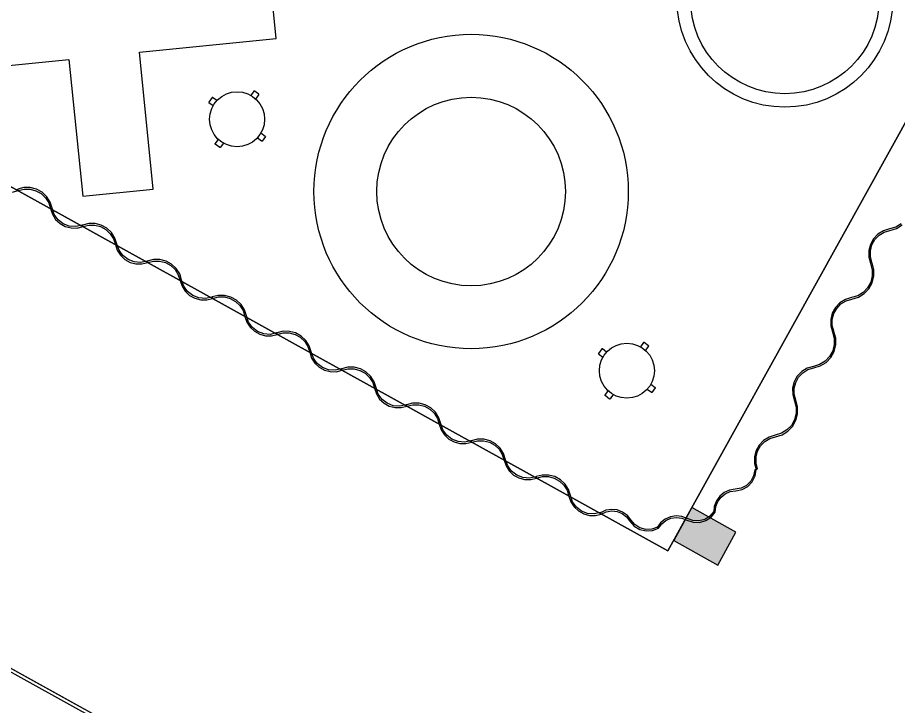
# Model space of a CAD drawing. Header units: metres. Extents: x 2.5 to 42.6, y 0.9 to 31.9.
# Drawn here: x 30.769 to 32.975, y 22.591 to 24.316 of the extents above; entities that cross this region are included whole.
import ezdxf

# ---------------------------------------------------------------- set-up
doc = ezdxf.new("R2010")
doc.units = ezdxf.units.M
for name, color, linetype in [('ARREDI', 9, 'Continuous'), ('PARETI_STRUTTURE', 7, 'Continuous'), ('PILASTRI_SETTI', 8, 'Continuous')]:
    doc.layers.add(name, color=color, linetype=linetype)

msp = doc.modelspace()

# ---------------------------------------------------------------- linework, layer by layer
at = {"layer": 'ARREDI'}
for points in [[(31.056, 24.4056), (31.0213, 24.7483), (30.845, 24.7305), (30.8797, 24.3877), (30.537, 24.353), (30.5548, 24.1767), (30.8976, 24.2114), (30.9323, 23.8687), (31.1086, 23.8865), (31.0739, 24.2293), (31.4166, 24.264), (31.3988, 24.4403)], [(30.8514, 23.8377), (30.8561, 23.8234), (30.8642, 23.8107), (30.8752, 23.8004), (30.8884, 23.7931), (30.9029, 23.7893), (30.918, 23.7891), (30.9326, 23.7927), (30.9308, 23.7962), (30.9147, 23.7928), (30.8984, 23.7941), (30.8831, 23.8), (30.8701, 23.81), (30.8606, 23.8233), (30.8552, 23.8388), (30.8503, 23.854), (30.8417, 23.8675), (30.8301, 23.8785), (30.8161, 23.8862), (30.8006, 23.8902), (30.7846, 23.8903), (30.7691, 23.8864), (30.7703, 23.8827), (30.7849, 23.8864), (30.8, 23.8864), (30.8146, 23.8826), (30.8279, 23.8753), (30.8388, 23.8649), (30.8468, 23.8521)], [(31.0137, 23.7477), (31.0184, 23.7334), (31.0265, 23.7208), (31.0375, 23.7105), (31.0506, 23.7032), (31.0652, 23.6993), (31.0802, 23.6992), (31.0949, 23.7028), (31.093, 23.7062), (31.077, 23.7028), (31.0607, 23.7041), (31.0454, 23.71), (31.0324, 23.72), (31.0229, 23.7333), (31.0175, 23.7488), (31.0126, 23.764), (31.004, 23.7775), (30.9924, 23.7885), (30.9784, 23.7963), (30.9629, 23.8003), (30.9469, 23.8004), (30.9314, 23.7964), (30.9326, 23.7927), (30.9472, 23.7965), (30.9623, 23.7964), (30.9769, 23.7926), (30.9901, 23.7853), (31.0011, 23.7749), (31.0091, 23.7621)], [(31.176, 23.6578), (31.1807, 23.6435), (31.1888, 23.6308), (31.1998, 23.6205), (31.2129, 23.6132), (31.2275, 23.6094), (31.2425, 23.6092), (31.2571, 23.6128), (31.2553, 23.6163), (31.2393, 23.6129), (31.223, 23.6142), (31.2077, 23.6201), (31.1947, 23.6301), (31.1851, 23.6434), (31.1798, 23.6589), (31.1748, 23.6741), (31.1663, 23.6876), (31.1547, 23.6986), (31.1407, 23.7063), (31.1252, 23.7103), (31.1092, 23.7104), (31.0937, 23.7065), (31.0949, 23.7028), (31.1095, 23.7065), (31.1246, 23.7065), (31.1392, 23.7027), (31.1524, 23.6954), (31.1634, 23.685), (31.1714, 23.6722)], [(32.8575, 23.6149), (32.8421, 23.6102), (32.8284, 23.6017), (32.8173, 23.5901), (32.8095, 23.576), (32.8055, 23.5604), (32.8056, 23.5443), (32.8098, 23.5288), (32.8133, 23.5306), (32.8094, 23.5452), (32.8094, 23.5602), (32.8132, 23.5748), (32.8206, 23.588), (32.831, 23.5989), (32.8439, 23.6067), (32.8584, 23.611), (32.8747, 23.6159), (32.8893, 23.6248), (32.9011, 23.6371), (32.9094, 23.652), (32.9136, 23.6686), (32.9135, 23.6856), (32.909, 23.7021), (32.9052, 23.701), (32.9096, 23.6854), (32.9097, 23.6692), (32.9058, 23.6536), (32.898, 23.6395), (32.8868, 23.6278), (32.873, 23.6194)], [(31.3383, 23.5678), (31.343, 23.5535), (31.3511, 23.5409), (31.3621, 23.5306), (31.3752, 23.5233), (31.3898, 23.5194), (31.4048, 23.5193), (31.4194, 23.5229), (31.4176, 23.5263), (31.4016, 23.5229), (31.3852, 23.5242), (31.37, 23.5301), (31.357, 23.5401), (31.3474, 23.5534), (31.3421, 23.5689), (31.3371, 23.5841), (31.3286, 23.5976), (31.3169, 23.6086), (31.303, 23.6164), (31.2875, 23.6204), (31.2715, 23.6205), (31.256, 23.6165), (31.2571, 23.6128), (31.2718, 23.6166), (31.2869, 23.6165), (31.3015, 23.6127), (31.3147, 23.6054), (31.3257, 23.595), (31.3337, 23.5822)], [(31.5006, 23.4779), (31.5053, 23.4636), (31.5134, 23.4509), (31.5244, 23.4406), (31.5375, 23.4333), (31.5521, 23.4295), (31.5671, 23.4293), (31.5817, 23.4329), (31.5799, 23.4364), (31.5639, 23.433), (31.5475, 23.4343), (31.5323, 23.4402), (31.5193, 23.4502), (31.5097, 23.4635), (31.5044, 23.479), (31.4994, 23.4942), (31.4909, 23.5077), (31.4792, 23.5187), (31.4652, 23.5264), (31.4498, 23.5304), (31.4338, 23.5305), (31.4183, 23.5266), (31.4194, 23.5229), (31.4341, 23.5266), (31.4492, 23.5266), (31.4638, 23.5228), (31.477, 23.5155), (31.488, 23.5051), (31.496, 23.4923)], [(32.7621, 23.4427), (32.7467, 23.438), (32.7329, 23.4296), (32.7218, 23.4179), (32.714, 23.4038), (32.71, 23.3882), (32.7102, 23.3721), (32.7144, 23.3566), (32.7179, 23.3584), (32.714, 23.373), (32.714, 23.3881), (32.7178, 23.4027), (32.7251, 23.4158), (32.7356, 23.4267), (32.7485, 23.4345), (32.7629, 23.4388), (32.7793, 23.4437), (32.7938, 23.4526), (32.8057, 23.4649), (32.814, 23.4799), (32.8182, 23.4964), (32.818, 23.5134), (32.8136, 23.5299), (32.8098, 23.5288), (32.8141, 23.5132), (32.8143, 23.4971), (32.8104, 23.4814), (32.8025, 23.4673), (32.7913, 23.4556), (32.7776, 23.4473)], [(31.6629, 23.3879), (31.6676, 23.3736), (31.6757, 23.361), (31.6866, 23.3507), (31.6998, 23.3434), (31.7143, 23.3395), (31.7294, 23.3394), (31.744, 23.343), (31.7422, 23.3464), (31.7262, 23.343), (31.7098, 23.3443), (31.6945, 23.3502), (31.6816, 23.3602), (31.672, 23.3735), (31.6666, 23.389), (31.6617, 23.4042), (31.6532, 23.4177), (31.6415, 23.4287), (31.6275, 23.4365), (31.612, 23.4405), (31.5961, 23.4406), (31.5805, 23.4366), (31.5817, 23.4329), (31.5963, 23.4367), (31.6115, 23.4366), (31.6261, 23.4328), (31.6393, 23.4255), (31.6503, 23.4151), (31.6583, 23.4023)], [(31.8251, 23.298), (31.8299, 23.2837), (31.838, 23.271), (31.8489, 23.2607), (31.8621, 23.2534), (31.8766, 23.2496), (31.8917, 23.2494), (31.9063, 23.253), (31.9045, 23.2565), (31.8885, 23.2531), (31.8721, 23.2544), (31.8568, 23.2603), (31.8439, 23.2703), (31.8343, 23.2836), (31.8289, 23.2991), (31.824, 23.3143), (31.8154, 23.3278), (31.8038, 23.3388), (31.7898, 23.3465), (31.7743, 23.3505), (31.7583, 23.3506), (31.7428, 23.3467), (31.744, 23.3429), (31.7586, 23.3467), (31.7737, 23.3467), (31.7884, 23.3429), (31.8016, 23.3356), (31.8125, 23.3252), (31.8206, 23.3124)], [(32.6666, 23.2705), (32.6512, 23.2658), (32.6375, 23.2574), (32.6264, 23.2457), (32.6186, 23.2317), (32.6146, 23.216), (32.6147, 23.1999), (32.6189, 23.1844), (32.6224, 23.1862), (32.6186, 23.2008), (32.6185, 23.2159), (32.6223, 23.2305), (32.6297, 23.2436), (32.6402, 23.2545), (32.653, 23.2623), (32.6675, 23.2667), (32.6838, 23.2715), (32.6984, 23.2804), (32.7102, 23.2927), (32.7185, 23.3077), (32.7227, 23.3242), (32.7226, 23.3413), (32.7181, 23.3577), (32.7144, 23.3566), (32.7187, 23.341), (32.7189, 23.3249), (32.7149, 23.3092), (32.7071, 23.2951), (32.6959, 23.2835), (32.6821, 23.2751)], [(31.9874, 23.208), (31.9922, 23.1937), (32.0002, 23.1811), (32.0112, 23.1707), (32.0244, 23.1635), (32.0389, 23.1596), (32.054, 23.1595), (32.0686, 23.1631), (32.0668, 23.1665), (32.0507, 23.1631), (32.0344, 23.1644), (32.0191, 23.1703), (32.0061, 23.1803), (31.9966, 23.1936), (31.9912, 23.2091), (31.9863, 23.2243), (31.9777, 23.2378), (31.9661, 23.2488), (31.9521, 23.2566), (31.9366, 23.2606), (31.9206, 23.2607), (31.9051, 23.2567), (31.9063, 23.253), (31.9209, 23.2567), (31.936, 23.2567), (31.9507, 23.2529), (31.9639, 23.2456), (31.9748, 23.2352), (31.9829, 23.2224)], [(32.1497, 23.1181), (32.1544, 23.1038), (32.1625, 23.0911), (32.1735, 23.0808), (32.1867, 23.0735), (32.2012, 23.0697), (32.2163, 23.0695), (32.2309, 23.0731), (32.2291, 23.0766), (32.213, 23.0732), (32.1967, 23.0745), (32.1814, 23.0804), (32.1684, 23.0904), (32.1589, 23.1037), (32.1535, 23.1192), (32.1486, 23.1344), (32.14, 23.1479), (32.1284, 23.1589), (32.1144, 23.1666), (32.0989, 23.1706), (32.0829, 23.1707), (32.0674, 23.1668), (32.0686, 23.163), (32.0832, 23.1668), (32.0983, 23.1668), (32.1129, 23.163), (32.1262, 23.1557), (32.1371, 23.1453), (32.1451, 23.1325)], [(32.5676, 23.1312), (32.5835, 23.1344), (32.5977, 23.1422), (32.609, 23.1539), (32.6163, 23.1684), (32.6189, 23.1844), (32.6151, 23.1835), (32.6124, 23.1687), (32.6053, 23.1553), (32.5946, 23.1447), (32.5813, 23.1377), (32.5664, 23.135), (32.5521, 23.1328), (32.5388, 23.1269), (32.5275, 23.1177), (32.519, 23.1059), (32.5139, 23.0923), (32.5125, 23.0778), (32.5163, 23.0781), (32.5177, 23.0917), (32.5226, 23.1045), (32.5307, 23.1155), (32.5414, 23.124), (32.554, 23.1294)], [(32.3026, 23.0552), (32.3133, 23.043), (32.3271, 23.0346), (32.3429, 23.0307), (32.3591, 23.0316), (32.3743, 23.0374), (32.3716, 23.0403), (32.3574, 23.0352), (32.3423, 23.0346), (32.3277, 23.0385), (32.315, 23.0466), (32.3052, 23.0582), (32.2961, 23.0695), (32.2843, 23.078), (32.2708, 23.0832), (32.2563, 23.0846), (32.242, 23.0823), (32.2287, 23.0762), (32.2309, 23.0731), (32.2434, 23.0787), (32.2569, 23.0808), (32.2705, 23.0793), (32.2832, 23.0743), (32.2942, 23.066)], [(32.4453, 23.0577), (32.4606, 23.0525), (32.4768, 23.0522), (32.4924, 23.0566), (32.506, 23.0655), (32.5163, 23.0781), (32.5125, 23.0793), (32.5028, 23.0678), (32.49, 23.0597), (32.4754, 23.0558), (32.4603, 23.0565), (32.4461, 23.0616), (32.4326, 23.0668), (32.4181, 23.0683), (32.4038, 23.066), (32.3905, 23.0601), (32.3793, 23.0508), (32.3708, 23.039), (32.3743, 23.0374), (32.3823, 23.0485), (32.3929, 23.0571), (32.4054, 23.0626), (32.419, 23.0646), (32.4326, 23.0629)]]:
    msp.add_lwpolyline(points, close=True, dxfattribs=at)
for points in [[(31.2561, 24.1159), (31.2477, 24.1045)], [(31.2572, 24.1161), (31.2561, 24.1159)], [(31.268, 24.1082), (31.2572, 24.1161)], [(31.3606, 24.1321), (31.3527, 24.1213)], [(31.3617, 24.1323), (31.3606, 24.1321)], [(31.3731, 24.1239), (31.3617, 24.1323)], [(31.3654, 24.112), (31.3733, 24.1228)], [(31.3733, 24.1228), (31.3731, 24.1239)], [(31.2477, 24.1045), (31.2479, 24.1034)], [(31.2479, 24.1034), (31.2587, 24.0955)], [(31.3785, 24.0273), (31.3893, 24.0194)], [(31.2639, 24), (31.2718, 24.0108)], [(31.38, 24.0067), (31.3692, 24.0146)], [(31.3811, 24.0068), (31.38, 24.0067)], [(31.3895, 24.0183), (31.3811, 24.0068)], [(31.3893, 24.0194), (31.3895, 24.0183)], [(31.2641, 23.9989), (31.2639, 24)], [(31.2755, 23.9905), (31.2641, 23.9989)], [(31.2766, 23.9907), (31.2755, 23.9905)], [(31.2845, 24.0015), (31.2766, 23.9907)], [(30.7557, 23.8791), (30.7703, 23.8827), (30.7685, 23.8861)], [(32.9822, 23.8), (32.9684, 23.7916), (32.953, 23.787), (32.9375, 23.7824), (32.9238, 23.7739), (32.9127, 23.7623), (32.9049, 23.7482), (32.9009, 23.7326), (32.901, 23.7165), (32.9052, 23.701), (32.9087, 23.7028), (32.9049, 23.7174), (32.9049, 23.7324), (32.9086, 23.747), (32.916, 23.7602), (32.9265, 23.771), (32.9394, 23.7789), (32.9538, 23.7832), (32.9702, 23.7881), (32.9847, 23.797)], [(32.3369, 23.5026), (32.329, 23.4918)], [(32.338, 23.5027), (32.3369, 23.5026)], [(32.3494, 23.4944), (32.338, 23.5027)], [(32.2324, 23.4864), (32.224, 23.4749)], [(32.224, 23.475), (32.2242, 23.4739)], [(32.2242, 23.4739), (32.235, 23.4659)], [(32.2335, 23.4866), (32.2324, 23.4864)], [(32.2443, 23.4786), (32.2335, 23.4866)], [(32.3417, 23.4824), (32.3496, 23.4933)], [(32.3496, 23.4933), (32.3494, 23.4944)], [(32.3563, 23.3772), (32.3455, 23.3851)], [(32.3548, 23.3978), (32.3656, 23.3899)], [(32.3658, 23.3888), (32.3574, 23.3773)], [(32.3656, 23.3899), (32.3658, 23.3888)], [(32.2402, 23.3704), (32.2481, 23.3813)], [(32.2404, 23.3693), (32.2402, 23.3704)], [(32.2518, 23.361), (32.2404, 23.3694)], [(32.2608, 23.372), (32.2529, 23.3612)], [(32.3574, 23.3773), (32.3563, 23.3772)], [(32.2529, 23.3611), (32.2518, 23.361)]]:
    msp.add_lwpolyline(points, dxfattribs=at)
for centre, radius in [((32.6906, 24.3616), 0.27), ((32.6906, 24.3616), 0.2362), ((31.9048, 23.8804), 0.3937), ((31.3186, 24.0614), 0.0689), ((31.9048, 23.8804), 0.2362), ((32.2949, 23.4319), 0.0689)]:
    msp.add_circle(centre, radius, dxfattribs=at)
at = {"layer": 'PARETI_STRUTTURE'}
for points in [[(32.3979, 22.9805), (29.6084, 24.5266), (32.3979, 22.9805), (33.2607, 24.5371), (32.3979, 22.9805)], [(29.1227, 23.5894), (31.8863, 22.0576)], [(31.8364, 22.0853), (29.9387, 23.1371), (29.9778, 23.2077), (29.8676, 23.2688), (29.8285, 23.1982), (29.1468, 23.576)], [(29.9349, 23.1302), (31.8326, 22.0784)]]:
    msp.add_lwpolyline(points, dxfattribs=at)
msp.add_lwpolyline([(32.4122, 23.0064), (32.5224, 22.9453), (32.5682, 23.0279), (32.458, 23.089)], close=True, dxfattribs=at)
at = {"layer": 'PILASTRI_SETTI'}
msp.add_solid([(32.5224, 22.9453), (32.5682, 23.0279), (32.4122, 23.0064), (32.458, 23.089)], dxfattribs=at)

doc.saveas('drawing.dxf')
